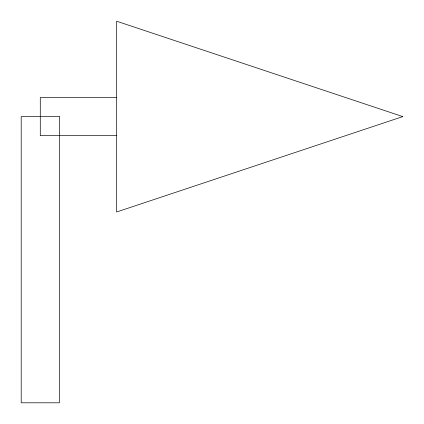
<?xml version="1.0" encoding="UTF-8"?>
<svg xmlns="http://www.w3.org/2000/svg" width="424" height="424" viewBox="0 0 424 424"><rect width="100%" height="100%" fill="white"/><g stroke="black" fill="none" stroke-linecap="round" stroke-linejoin="round"><path stroke-width="0.64" d="M116.6 97.52L40.28 97.52L40.28 135.68L116.6 135.68M402.8 116.6L116.6 212L116.6 21.2L402.8 116.6M59.36 116.6L21.2 116.6L21.2 402.8L59.36 402.8L59.36 116.6"/></g></svg>
